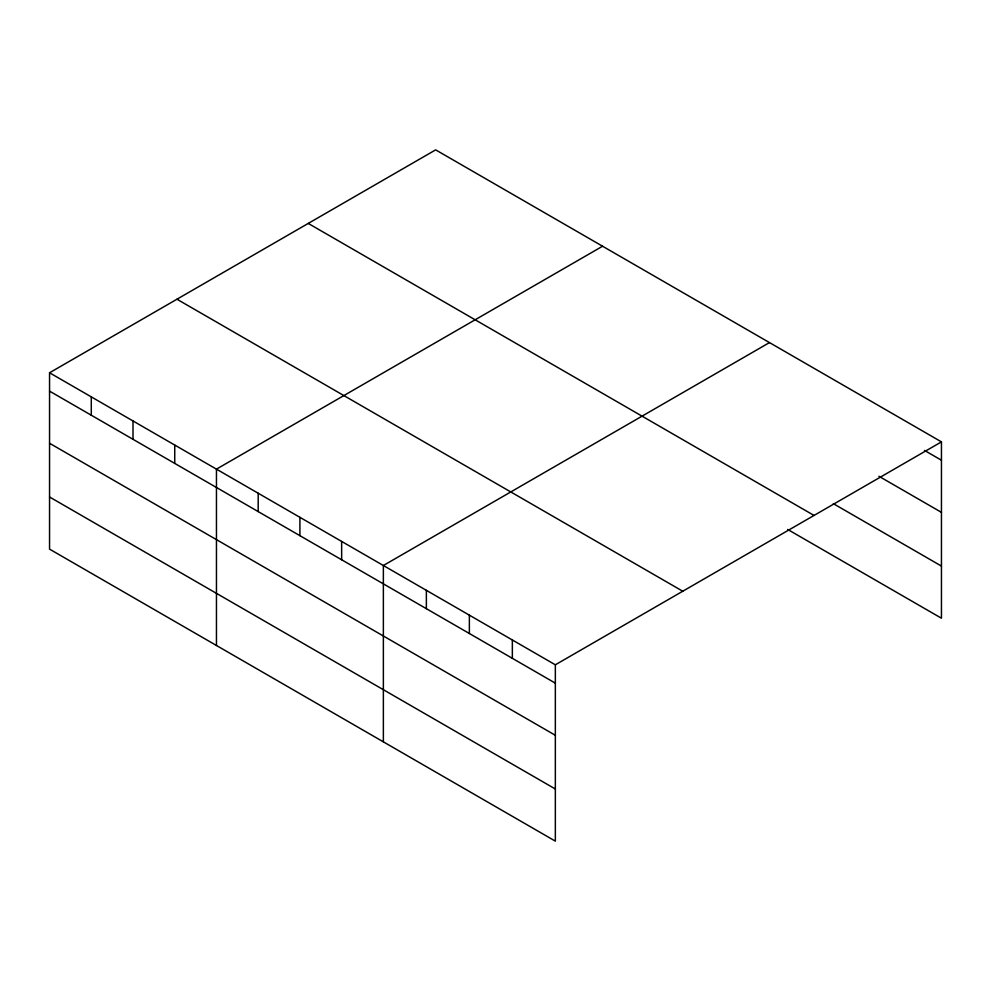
<?xml version="1.0" encoding="UTF-8"?>
<svg xmlns="http://www.w3.org/2000/svg" width="991" height="991" viewBox="0 0 991 991"><rect width="100%" height="100%" fill="white"/><g stroke="black" fill="none" stroke-linecap="round" stroke-linejoin="round"><path stroke-width="1.49" d="M787.721 529.467L941.45 618.223L941.45 441.875L435.656 149.864L49.55 372.777L49.55 549.125L555.344 841.136L555.344 664.8L49.55 372.777M602.565 246.226L216.459 469.139L216.459 645.488M769.474 342.589L383.368 565.514L383.368 741.85M555.344 664.8L941.45 441.875M924.516 450.447L941.45 460.22M878.918 476.262L941.45 512.359M833.32 503.651L941.45 566.084M308.238 223.421L814.032 515.444M176.968 299.22L682.762 591.231M49.55 391.123L555.344 683.146M49.55 443.262L555.344 735.285M49.55 496.986L555.344 788.997M512.347 639.975L512.347 658.321M469.362 615.151L469.362 633.497M426.365 590.326L426.365 608.672M341.647 541.42L341.647 559.766M299.914 517.327L299.914 535.673M258.193 493.233L258.193 511.579M174.738 445.046L174.738 463.392M133.005 420.964L133.005 439.31M91.283 396.871L91.283 415.217"/></g></svg>
